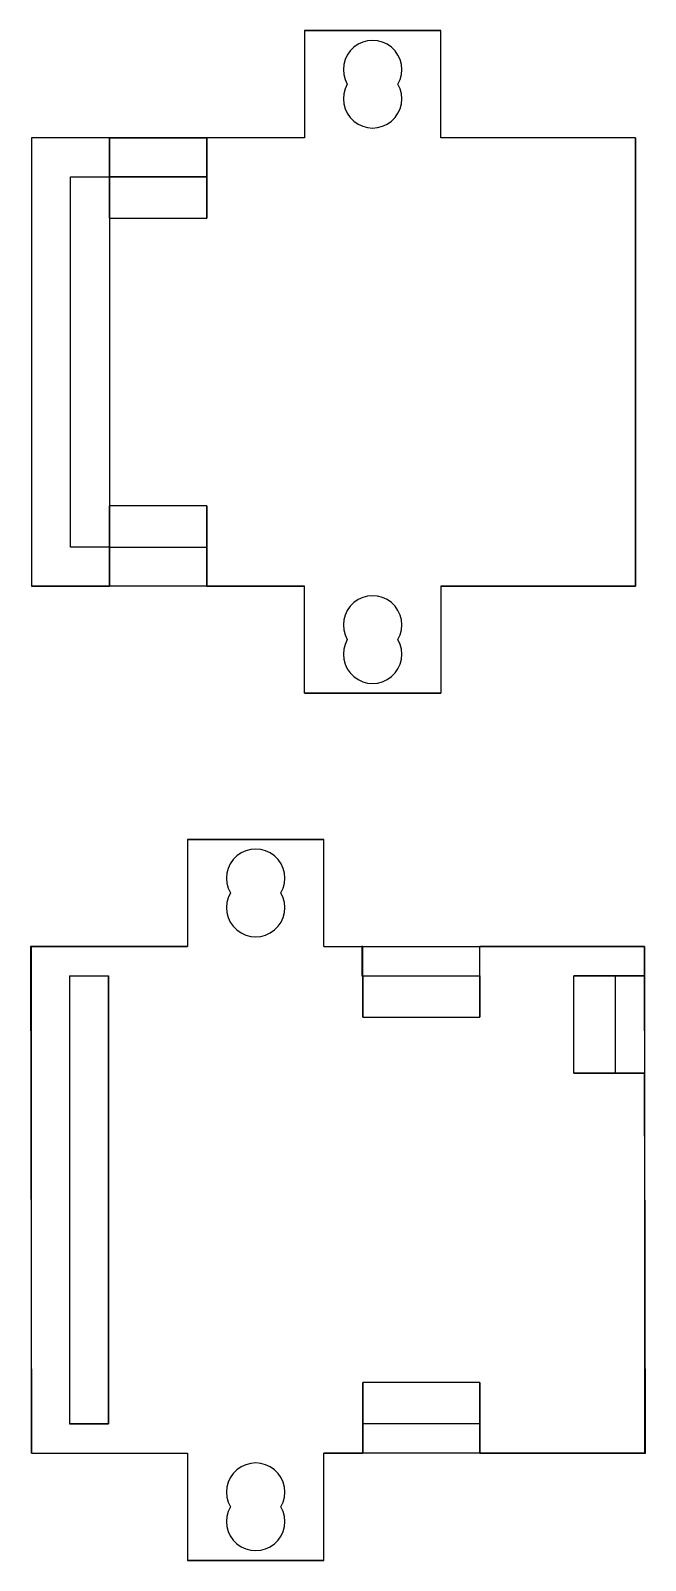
# Model space of a CAD drawing. Header units: millimetres. Extents: x 0 to 31.5, y -7 to 71.5.
import ezdxf

# ---------------------------------------------------------------- set-up
doc = ezdxf.new("R2010")
doc.units = ezdxf.units.MM

msp = doc.modelspace()

# ---------------------------------------------------------------- linework, layer by layer
for p, q in [((17.51, 71.5), (14.01, 71.5)), ((14.01, 71.5), (21.01, 71.5)), ((14.01, 71.5), (14.01, 71.5, 3)), ((21.01, 71.5, 3), (14.01, 71.5, 3)), ((14.01, 71.5), (14.01, 66)), ((14.01, 71.5, 3), (14.01, 66, 3)), ((21.01, 66), (21.01, 71.5)), ((21.01, 71.5), (21.01, 71.5, 3)), ((21.01, 66, 3), (21.01, 71.5, 3)), ((0.01, 66), (0.01, 66, 3)), ((0.01, 66, 3), (0.01, 43, 3)), ((0.01, 66), (0.01, 43)), ((4.01, 66, 3), (0.01, 66, 3)), ((14.01, 66), (0.01, 66)), ((4.01, 64, 3), (4.01, 66, 3)), ((4.01, 66, 7.1), (4.01, 64, 7.1)), ((4.01, 66, 7.1), (9.01, 66, 7.1)), ((4.01, 66, 7.1), (4.01, 66, 3)), ((9.01, 64, 3), (9.01, 66, 3)), ((9.01, 66, 7.1), (9.01, 64, 7.1)), ((9.01, 66, 3), (9.01, 66, 7.1)), ((14.01, 66, 3), (9.01, 66, 3)), ((14.01, 66), (14.01, 66, 3)), ((14.01, 66), (14.01, 66, 3)), ((21.01, 66), (21.01, 66, 3)), ((21.01, 66), (21.01, 66, 3)), ((31.01, 66, 3), (21.01, 66, 3)), ((31.01, 66), (21.01, 66)), ((31.01, 66), (31.01, 66, 3)), ((31.01, 43, 3), (31.01, 66, 3)), ((31.01, 66), (31.01, 43)), ((2.01, 64, 3), (4.01, 64, 3)), ((2.01, 45, 3), (2.01, 64, 3)), ((2.01, 64, 3), (2.01, 64, 1)), ((2.01, 64, 1), (4.01, 64, 1)), ((2.01, 45, 1), (2.01, 64, 1)), ((4.01, 61.879, 4.979), (4.01, 64, 5)), ((4.01, 64, 5), (9.01, 64, 5)), ((4.01, 64, 7.1), (9.01, 64, 7.1)), ((9.01, 64, 3), (4.01, 64, 3)), ((4.01, 64, 3), (4.01, 64, 5)), ((4.01, 64, 3), (4.01, 45, 3)), ((4.01, 64, 3), (4.01, 64, 1)), ((4.01, 64, 1), (4.01, 45, 1)), ((9.01, 61.879, 4.979), (9.01, 64, 5)), ((9.01, 64, 5), (9.01, 64, 3)), ((4.01, 61.879, 4.979), (9.01, 61.879, 4.979)), ((4.01, 47.121, 4.979), (4.01, 45, 5)), ((9.01, 47.121, 4.979), (4.01, 47.121, 4.979)), ((9.01, 47.121, 4.979), (9.01, 45, 5)), ((4.01, 45, 3), (2.01, 45, 3)), ((2.01, 45, 3), (2.01, 45, 1)), ((4.01, 45, 1), (2.01, 45, 1)), ((4.01, 43, 7.1), (4.01, 45, 7.1)), ((4.01, 45, 5), (9.01, 45, 5)), ((4.01, 45, 7.1), (9.01, 45, 7.1)), ((4.01, 45, 5), (4.01, 45, 3)), ((4.01, 45, 3), (4.01, 43, 3)), ((4.01, 45, 3), (4.01, 45, 1)), ((4.01, 45, 3), (9.01, 45, 3)), ((9.01, 43, 7.1), (9.01, 45, 7.1)), ((9.01, 45, 3), (9.01, 43, 3)), ((9.01, 45, 5), (9.01, 45, 3)), ((0.01, 43), (0.01, 43, 3)), ((0.01, 43, 3), (4.01, 43, 3)), ((14.01, 43), (0.01, 43)), ((9.01, 43, 7.1), (4.01, 43, 7.1)), ((4.01, 43, 3), (4.01, 43, 7.1)), ((9.01, 43, 7.1), (9.01, 43, 3)), ((9.01, 43, 3), (14.01, 43, 3)), ((14.01, 43), (14.01, 43, 3)), ((14.01, 37.5), (14.01, 43)), ((14.01, 37.5, 3), (14.01, 43, 3)), ((31.01, 43, 3), (21.01, 43, 3)), ((21.01, 43), (21.01, 37.5)), ((21.01, 43), (21.01, 43, 3)), ((21.01, 43, 3), (21.01, 37.5, 3)), ((21.01, 43, 3), (31.01, 43, 3)), ((31.01, 43), (21.01, 43)), ((31.01, 43), (31.01, 43, 3)), ((31.01, 43), (31.01, 43, 3)), ((17.51, 37.5), (14.01, 37.5)), ((14.01, 37.5), (21.01, 37.5)), ((14.01, 37.5), (14.01, 37.5, 3)), ((21.01, 37.5, 3), (14.01, 37.5, 3)), ((21.01, 37.5), (21.01, 37.5, 3)), ((11.51, 30), (8.01, 30)), ((8.01, 30), (15.01, 30)), ((8.01, 30), (8.01, 30, 3)), ((15.01, 30, 3), (8.01, 30, 3)), ((8.01, 30), (8.01, 24.5)), ((8.01, 30, 3), (8.01, 24.5, 3)), ((15.01, 24.5), (15.01, 30)), ((15.01, 30), (15.01, 30, 3)), ((15.01, 24.5, 3), (15.01, 30, 3)), ((-0.042, 24.5, 3), (8.01, 24.5, 3)), ((-0.042, 24.5), (-0.042, 24.5, 3)), ((-0.042, 24.5, 2.934), (0.01, -1.5, 3)), ((8.01, 24.5), (-0.042, 24.5)), ((0.01, -1.5), (0.01, 24.5)), ((8.01, 24.5), (8.01, 24.5, 3)), ((15.01, 24.5), (15.01, 24.5, 3)), ((15.01, 24.5, 3), (17.01, 24.5, 3)), ((15.01, 24.5), (31.458, 24.5)), ((16.961, 24.5, 3), (16.961, 23, 3)), ((17.01, 24.5, 3), (16.961, 24.5, 3)), ((16.961, 24.5, 3), (17.01, 24.5, 3)), ((17.01, 23, 3), (17.01, 24.5, 3)), ((17.01, 23, 7.1), (17.01, 24.5, 7.1)), ((17.01, 24.5, 7.1), (23.01, 24.5, 7.1)), ((17.01, 24.5, 7.1), (17.01, 24.5, 3)), ((17.01, 23, 3), (17.01, 24.5, 3)), ((23.01, 23, 3), (23.01, 24.5, 3)), ((23.01, 23, 7.1), (23.01, 24.5, 7.1)), ((23.01, 24.5, 7.1), (23.01, 24.5, 3)), ((31.458, 24.5, 3), (23.01, 24.5, 3)), ((23.01, 23, 3), (23.01, 24.5, 3)), ((23.01, 24.5, 3), (31.458, 24.5, 3)), ((31.458, 24.5), (31.458, 24.5, 3)), ((31.51, -1.5), (31.458, 24.5)), ((31.461, 23, 3), (31.458, 24.5, 3)), ((31.458, 24.5), (31.458, -1.5)), ((1.961, 23, 3), (1.961, 0, 3)), ((1.961, 23, 3), (1.961, 23, 1)), ((1.961, 23, 1), (3.961, 23, 1)), ((1.961, 23, 1), (1.961, 0, 1)), ((1.961, 23, 3), (3.961, 23, 3)), ((3.961, 23, 3), (3.961, 0, 3)), ((3.961, 23, 3), (3.961, 23, 1)), ((3.961, 0, 1), (3.961, 23, 1)), ((16.961, 23, 3), (17.01, 23, 3)), ((16.961, 23, 3), (23.01, 23, 3)), ((17.01, 20.879, 4.979), (17.01, 23, 5)), ((17.01, 23, 7.1), (23.01, 23, 7.1)), ((17.01, 23, 5), (23.01, 23, 5)), ((17.01, 23, 3), (17.01, 23, 5)), ((23.01, 20.879, 4.979), (23.01, 23, 5)), ((23.01, 23, 3), (23.01, 23, 5)), ((27.84, 23, 4.979), (29.961, 23, 5)), ((27.84, 18, 4.979), (27.84, 23, 4.979)), ((29.961, 23, 7.1), (31.461, 23, 7.1)), ((29.961, 23, 7.1), (29.961, 18, 7.1)), ((29.961, 23, 5), (29.961, 18, 5)), ((29.961, 23, 5), (29.961, 23, 3)), ((31.461, 23, 3), (29.961, 23, 3)), ((29.961, 23, 3), (29.961, 18, 3)), ((29.961, 23, 3), (29.961, 18, 3)), ((31.461, 23, 7.1), (31.461, 18, 7.1)), ((31.461, 23, 7.1), (31.461, 23, 3)), ((17.01, 20.879, 4.979), (23.01, 20.879, 4.979)), ((27.84, 18, 4.979), (29.961, 18, 5)), ((29.961, 18, 7.1), (31.461, 18, 7.1)), ((29.961, 18, 5), (29.961, 18, 3)), ((31.461, 18, 3), (29.961, 18, 3)), ((31.461, 18, 7.1), (31.461, 18, 3)), ((31.51, -1.5, 3), (31.461, 18, 3)), ((17.01, 2.121, 4.979), (17.01, 0, 5)), ((23.01, 2.121, 4.979), (17.01, 2.121, 4.979)), ((23.01, 2.121, 4.979), (23.01, 0, 5)), ((1.961, 0, 3), (1.961, 0, 1)), ((3.961, 0, 1), (1.961, 0, 1)), ((1.961, 0, 3), (3.961, 0, 3)), ((3.961, 0, 3), (3.961, 0, 1)), ((23.01, 0, 7.1), (17.01, 0, 7.1)), ((17.01, 0, 7.1), (17.01, -1.5, 7.1)), ((23.01, 0, 5), (17.01, 0, 5)), ((17.01, -1.5, 3), (17.01, 0, 3)), ((17.01, 0, 3), (17.01, 0, 5)), ((17.01, -1.5, 3), (17.01, 0, 3)), ((23.01, 0, 3), (17.01, 0, 3)), ((23.01, 0, 3), (17.01, 0, 3)), ((23.01, 0, 7.1), (23.01, -1.5, 7.1)), ((23.01, -1.5, 3), (23.01, 0, 3)), ((23.01, 0, 3), (23.01, 0, 5)), ((0.01, -1.5), (0.01, -1.5, 3)), ((0.01, -1.5, 3), (8.01, -1.5, 3)), ((0.01, -1.5), (8.01, -1.5)), ((0.01, -1.5), (0.01, -1.5, 3)), ((8.01, -1.5), (8.01, -7)), ((8.01, -1.5), (8.01, -1.5, 3)), ((8.01, -1.5, 3), (8.01, -7, 3)), ((15.01, -7), (15.01, -1.5)), ((15.01, -1.5), (15.01, -1.5, 3)), ((15.01, -7, 3), (15.01, -1.5, 3)), ((15.01, -1.5, 3), (17.01, -1.5, 3)), ((31.51, -1.5), (15.01, -1.5)), ((23.01, -1.5, 7.1), (17.01, -1.5, 7.1)), ((17.01, -1.5, 3), (17.01, -1.5, 7.1)), ((23.01, -1.5, 7.1), (23.01, -1.5, 3)), ((23.01, -1.5, 3), (31.51, -1.5, 3)), ((31.51, -1.5), (31.51, -1.5, 3)), ((15.01, -7), (8.01, -7)), ((8.01, -7), (8.01, -7, 3)), ((8.01, -7, 3), (15.01, -7, 3)), ((11.51, -7), (15.01, -7)), ((15.01, -7), (15.01, -7, 3))]:
    msp.add_line(p, q)
at = {"extrusion": (0, -0.707107, 0.707107)}
for p, q in [((4.01, 64, 7.1), (4.01, 61.879, 4.979)), ((9.01, 64, 7.1), (9.01, 61.879, 4.979))]:
    msp.add_line(p, q, dxfattribs=at)
at = {"extrusion": (0, 0.707107, 0.707107)}
for p, q in [((4.01, 45, 7.1), (4.01, 47.121, 4.979)), ((9.01, 45, 7.1), (9.01, 47.121, 4.979)), ((17.01, 0, 7.1), (17.01, 2.121, 4.979)), ((23.01, 0, 7.1), (23.01, 2.121, 4.979))]:
    msp.add_line(p, q, dxfattribs=at)
at = {"extrusion": (-8.65956e-17, -0.707107, 0.707107)}
for p, q in [((17.01, 23, 7.1), (17.01, 20.879, 4.979)), ((23.01, 23, 7.1), (23.01, 20.879, 4.979))]:
    msp.add_line(p, q, dxfattribs=at)
at = {"extrusion": (-0.707107, 4.32978e-17, 0.707107)}
for p, q in [((29.961, 23, 7.1), (27.84, 23, 4.979)), ((29.961, 18, 7.1), (27.84, 18, 4.979))]:
    msp.add_line(p, q, dxfattribs=at)
for centre, start, end in [((17.51, 69.5), 330, 210), ((17.51, 69.5, 3), 330, 210), ((17.51, 68), 150, 30), ((17.51, 68, 3), 150, 30), ((17.51, 41), 330, 210), ((17.51, 41, 3), 330, 210), ((17.51, 39.5), 150, 30), ((17.51, 39.5, 3), 150, 30), ((11.51, 28), 330, 210), ((11.51, 28, 3), 330, 210), ((11.51, 26.5), 150, 30), ((11.51, 26.5, 3), 150, 30), ((11.51, -3.5), 330, 210), ((11.51, -3.5, 3), 330, 210), ((11.51, -5), 150, 30), ((11.51, -5, 3), 150, 30)]:
    msp.add_arc(centre, 1.5, start, end)

doc.saveas('drawing.dxf')
